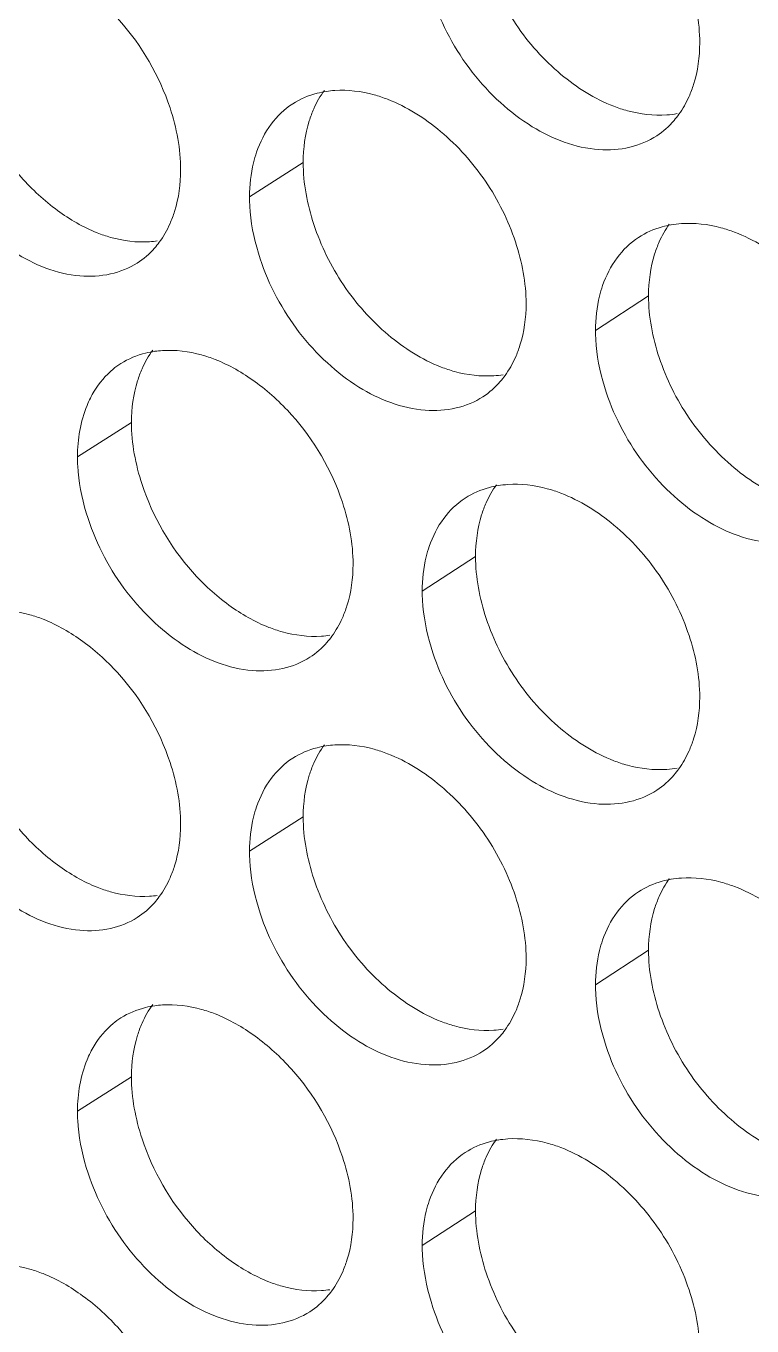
# Model space of a CAD drawing. Header units: millimetres. Extents: x 1177 to 4147, y 93 to 2194.
# Drawn here: x 2631.35 to 2640.08, y 970.17 to 985.82 of the extents above; entities that cross this region are included whole.
import ezdxf

# ---------------------------------------------------------------- set-up
doc = ezdxf.new("R2010")
doc.units = ezdxf.units.MM
doc.header["$LTSCALE"] = 0.1
doc.layers.get('0').update_dxf_attribs({"lineweight": 13})
doc.layers.add('标注', color=251, linetype='Continuous', lineweight=9)

# ---------------------------------------------------------------- blocks, each defined once
blk = doc.blocks.new('02')
at = {"layer": '标注'}
for p, q in [((4532.96, 997.232), (4532.038, 996.64)), ((4538.893, 994.941), (4537.982, 994.345)), ((4530.01, 992.763), (4529.082, 992.173)), ((4530.01, 992.763), (4529.082, 992.173)), ((4535.921, 990.458), (4535.004, 989.864)), ((4535.921, 990.458), (4535.004, 989.864)), ((4532.96, 985.982), (4532.038, 985.39)), ((4538.893, 983.691), (4537.982, 983.095)), ((4530.01, 981.513), (4529.082, 980.923)), ((4535.921, 979.208), (4535.004, 978.614))]:
    blk.add_line(p, q, dxfattribs=at)
for centre, radius, start, end in [((4533.615, 996.753), 1.719, 93.732, 98.663), ((4539.089, 999.766), 1.722, 273.9384, 279.9366), ((4539.577, 994.449), 1.735, 93.9617, 99.8775), ((4530.215, 997.561), 1.697, 273.5926, 278.0992), ((4530.65, 992.29), 1.711, 93.6161, 98.0527), ((4530.65, 992.29), 1.711, 93.6161, 98.0527), ((4536.12, 995.274), 1.714, 273.8238, 279.3262), ((4536.59, 989.972), 1.727, 93.8472, 99.2713), ((4536.59, 989.972), 1.727, 93.8472, 99.2713), ((4533.162, 990.789), 1.705, 273.7086, 278.7138), ((4533.162, 990.789), 1.705, 273.7086, 278.7138), ((4533.615, 985.503), 1.719, 93.732, 98.663), ((4539.089, 988.516), 1.722, 273.9384, 279.9366), ((4539.089, 988.516), 1.722, 273.9384, 279.9366), ((4539.577, 983.199), 1.735, 93.9617, 99.8775), ((4530.215, 986.311), 1.697, 273.5926, 278.0992), ((4530.65, 981.04), 1.711, 93.6161, 98.0527), ((4536.12, 984.024), 1.714, 273.8238, 279.3262), ((4536.59, 978.722), 1.727, 93.8472, 99.2713), ((4533.162, 979.539), 1.705, 273.7086, 278.7138)]:
    blk.add_arc(centre, radius, start, end, dxfattribs=at)
for points, knots in [([(4539.773, 999.287), (4539.773, 999.647), (4539.628, 1000.395), (4539.118, 1001.419), (4538.355, 1002.266), (4537.717, 1002.67), (4537.385, 1002.797)], [0, 0, 0, 0, 0.242103, 0.502254, 0.761298, 1, 1, 1, 1]), ([(4535.921, 1001.708), (4535.921, 1001.348), (4536.065, 1000.6), (4536.572, 999.575), (4537.331, 998.727), (4537.967, 998.323), (4538.298, 998.196)], [0, 0, 0, 0, 0.242407, 0.502714, 0.761597, 1, 1, 1, 1]), ([(4530.855, 997.103), (4530.855, 997.463), (4530.675, 998.402), (4530.044, 999.491), (4529.212, 1000.255), (4528.736, 1000.533), (4528.493, 1000.629)], [0, 0, 0, 0, 0.242804, 0.633144, 0.823843, 1, 1, 1, 1]), ([(4535.188, 1000.05), (4535.338, 999.596), (4535.684, 998.948), (4536.329, 998.252), (4537.019, 997.72), (4537.809, 997.413), (4538.567, 997.463), (4538.895, 997.599), (4539.035, 997.691)], [0, 0, 0, 0, 0.282242, 0.422968, 0.557759, 0.795664, 0.900828, 1, 1, 1, 1]), ([(4527.071, 999.55), (4527.071, 999.19), (4527.249, 998.252), (4527.876, 997.16), (4528.704, 996.395), (4529.179, 996.117), (4529.422, 996.021)], [0, 0, 0, 0, 0.243106, 0.633556, 0.824063, 1, 1, 1, 1]), ([(4539.589, 998.364), (4539.619, 998.432), (4539.73, 998.728), (4539.773, 999.047), (4539.773, 999.287)], [0, 0, 0, 0, 0.23723, 1, 1, 1, 1]), ([(4533.356, 998.452), (4533.304, 998.444), (4533.102, 998.404), (4532.909, 998.322), (4532.78, 998.24)], [0, 0, 0, 0, 0.256287, 1, 1, 1, 1]), ([(4534.41, 998.317), (4534.334, 998.347), (4534.042, 998.444), (4533.729, 998.483), (4533.503, 998.468)], [0, 0, 0, 0, 0.264829, 1, 1, 1, 1]), ([(4536.79, 994.802), (4536.79, 995.162), (4536.645, 995.91), (4536.137, 996.935), (4535.377, 997.783), (4534.741, 998.189), (4534.41, 998.317)], [0, 0, 0, 0, 0.242263, 0.502569, 0.761592, 1, 1, 1, 1]), ([(4532.78, 998.24), (4532.637, 998.148), (4532.377, 997.897), (4532.218, 997.577), (4532.159, 997.405)], [0, 0, 0, 0, 0.484049, 1, 1, 1, 1]), ([(4533.143, 998.155), (4533.113, 998.087), (4533.003, 997.791), (4532.96, 997.472), (4532.96, 997.232)], [0, 0, 0, 0, 0.236846, 1, 1, 1, 1]), ([(4538.298, 998.196), (4538.374, 998.167), (4538.667, 998.07), (4538.981, 998.033), (4539.207, 998.048)], [0, 0, 0, 0, 0.264454, 1, 1, 1, 1]), ([(4539.035, 997.691), (4539.145, 997.763), (4539.279, 997.883), (4539.388, 998.022), (4539.415, 998.059)], [0, 0, 0, 0, 0.745335, 1, 1, 1, 1]), ([(4526.319, 997.897), (4526.467, 997.445), (4526.807, 996.798), (4527.441, 996.099), (4528.118, 995.562), (4528.895, 995.246), (4529.645, 995.284), (4529.97, 995.413), (4530.11, 995.502)], [0, 0, 0, 0, 0.283418, 0.424493, 0.559431, 0.79692, 0.901513, 1, 1, 1, 1]), ([(4532.159, 997.405), (4532.139, 997.347), (4532.066, 997.098), (4532.038, 996.837), (4532.038, 996.64)], [0, 0, 0, 0, 0.239111, 1, 1, 1, 1]), ([(4532.96, 997.232), (4532.96, 996.872), (4533.104, 996.124), (4533.608, 995.098), (4534.364, 994.248), (4534.999, 993.842), (4535.328, 993.714)], [0, 0, 0, 0, 0.242567, 0.503029, 0.761892, 1, 1, 1, 1]), ([(4530.672, 996.181), (4530.702, 996.249), (4530.812, 996.544), (4530.855, 996.863), (4530.855, 997.103)], [0, 0, 0, 0, 0.236789, 1, 1, 1, 1]), ([(4532.038, 996.64), (4532.038, 996.554), (4532.055, 996.193), (4532.135, 995.836), (4532.221, 995.576)], [0, 0, 0, 0, 0.239506, 1, 1, 1, 1]), ([(4539.279, 996.159), (4539.229, 996.15), (4539.032, 996.106), (4538.844, 996.024), (4538.719, 995.942)], [0, 0, 0, 0, 0.255872, 1, 1, 1, 1]), ([(4540.371, 996.033), (4540.295, 996.062), (4540, 996.158), (4539.684, 996.196), (4539.457, 996.18)], [0, 0, 0, 0, 0.264534, 1, 1, 1, 1]), ([(4542.768, 992.53), (4542.768, 992.89), (4542.622, 993.637), (4542.109, 994.66), (4541.344, 995.505), (4540.704, 995.907), (4540.371, 996.033)], [0, 0, 0, 0, 0.241944, 0.50194, 0.761004, 1, 1, 1, 1]), ([(4529.422, 996.021), (4529.497, 995.992), (4529.786, 995.893), (4530.097, 995.853), (4530.321, 995.868)], [0, 0, 0, 0, 0.264899, 1, 1, 1, 1]), ([(4530.11, 995.502), (4530.219, 995.571), (4530.353, 995.688), (4530.461, 995.824), (4530.488, 995.86)], [0, 0, 0, 0, 0.745196, 1, 1, 1, 1]), ([(4538.719, 995.942), (4538.578, 995.849), (4538.322, 995.6), (4538.163, 995.283), (4538.104, 995.113)], [0, 0, 0, 0, 0.48481, 1, 1, 1, 1]), ([(4539.077, 995.865), (4539.047, 995.797), (4538.936, 995.501), (4538.893, 995.182), (4538.893, 994.941)], [0, 0, 0, 0, 0.237139, 1, 1, 1, 1]), ([(4532.221, 995.576), (4532.37, 995.122), (4532.714, 994.474), (4533.356, 993.777), (4534.041, 993.243), (4534.827, 992.934), (4535.582, 992.98), (4535.909, 993.113), (4536.049, 993.204)], [0, 0, 0, 0, 0.282632, 0.423473, 0.558313, 0.796079, 0.901055, 1, 1, 1, 1]), ([(4538.104, 995.113), (4538.084, 995.054), (4538.01, 994.805), (4537.982, 994.543), (4537.982, 994.345)], [0, 0, 0, 0, 0.239305, 1, 1, 1, 1]), ([(4538.893, 994.941), (4538.893, 994.581), (4539.037, 993.834), (4539.546, 992.809), (4540.308, 991.963), (4540.946, 991.561), (4541.278, 991.435)], [0, 0, 0, 0, 0.242248, 0.5024, 0.761305, 1, 1, 1, 1]), ([(4536.606, 993.879), (4536.636, 993.947), (4536.747, 994.243), (4536.79, 994.562), (4536.79, 994.802)], [0, 0, 0, 0, 0.237083, 1, 1, 1, 1]), ([(4537.982, 994.345), (4537.982, 994.259), (4537.999, 993.898), (4538.079, 993.542), (4538.166, 993.282)], [0, 0, 0, 0, 0.239586, 1, 1, 1, 1]), ([(4530.41, 993.984), (4530.357, 993.977), (4530.153, 993.938), (4529.957, 993.857), (4529.827, 993.774)], [0, 0, 0, 0, 0.256503, 1, 1, 1, 1]), ([(4530.41, 993.984), (4530.357, 993.977), (4530.153, 993.938), (4529.957, 993.857), (4529.827, 993.774)], [0, 0, 0, 0, 0.256503, 1, 1, 1, 1]), ([(4531.446, 993.844), (4531.37, 993.874), (4531.079, 993.972), (4530.767, 994.012), (4530.542, 993.998)], [0, 0, 0, 0, 0.264979, 1, 1, 1, 1]), ([(4531.446, 993.844), (4531.37, 993.874), (4531.079, 993.972), (4530.767, 994.012), (4530.542, 993.998)], [0, 0, 0, 0, 0.264979, 1, 1, 1, 1]), ([(4533.817, 990.324), (4533.817, 990.684), (4533.637, 991.623), (4533.002, 992.711), (4532.168, 993.473), (4531.69, 993.749), (4531.446, 993.844)], [0, 0, 0, 0, 0.242644, 0.632801, 0.82359, 1, 1, 1, 1]), ([(4533.817, 990.324), (4533.817, 990.684), (4533.637, 991.623), (4533.002, 992.711), (4532.168, 993.473), (4531.69, 993.749), (4531.446, 993.844)], [0, 0, 0, 0, 0.242644, 0.632801, 0.82359, 1, 1, 1, 1]), ([(4529.827, 993.774), (4529.781, 993.745), (4529.602, 993.615), (4529.457, 993.441), (4529.37, 993.298)], [0, 0, 0, 0, 0.246085, 1, 1, 1, 1]), ([(4529.827, 993.774), (4529.781, 993.745), (4529.602, 993.615), (4529.457, 993.441), (4529.37, 993.298)], [0, 0, 0, 0, 0.246085, 1, 1, 1, 1]), ([(4530.192, 993.685), (4530.162, 993.617), (4530.052, 993.322), (4530.01, 993.003), (4530.01, 992.763)], [0, 0, 0, 0, 0.236699, 1, 1, 1, 1]), ([(4530.192, 993.685), (4530.162, 993.617), (4530.052, 993.322), (4530.01, 993.003), (4530.01, 992.763)], [0, 0, 0, 0, 0.236699, 1, 1, 1, 1]), ([(4535.328, 993.714), (4535.404, 993.685), (4535.696, 993.588), (4536.009, 993.549), (4536.234, 993.564)], [0, 0, 0, 0, 0.264601, 1, 1, 1, 1]), ([(4536.049, 993.204), (4536.159, 993.276), (4536.293, 993.394), (4536.402, 993.532), (4536.428, 993.569)], [0, 0, 0, 0, 0.74529, 1, 1, 1, 1]), ([(4529.37, 993.298), (4529.323, 993.221), (4529.148, 992.871), (4529.082, 992.472), (4529.082, 992.173)], [0, 0, 0, 0, 0.23391, 1, 1, 1, 1]), ([(4529.37, 993.298), (4529.323, 993.221), (4529.148, 992.871), (4529.082, 992.472), (4529.082, 992.173)], [0, 0, 0, 0, 0.23391, 1, 1, 1, 1]), ([(4538.166, 993.282), (4538.317, 992.827), (4538.665, 992.179), (4539.314, 991.484), (4540.007, 990.953), (4540.802, 990.65), (4541.563, 990.704), (4541.891, 990.842), (4542.032, 990.935)], [0, 0, 0, 0, 0.281854, 0.422466, 0.557209, 0.795252, 0.900604, 1, 1, 1, 1]), ([(4530.01, 992.763), (4530.01, 992.402), (4530.189, 991.464), (4530.818, 990.374), (4531.649, 989.611), (4532.126, 989.334), (4532.37, 989.239)], [0, 0, 0, 0, 0.242946, 0.633213, 0.82381, 1, 1, 1, 1]), ([(4530.01, 992.763), (4530.01, 992.402), (4530.189, 991.464), (4530.818, 990.374), (4531.649, 989.611), (4532.126, 989.334), (4532.37, 989.239)], [0, 0, 0, 0, 0.242946, 0.633213, 0.82381, 1, 1, 1, 1]), ([(4529.082, 992.173), (4529.082, 992.087), (4529.1, 991.726), (4529.179, 991.369), (4529.265, 991.108)], [0, 0, 0, 0, 0.239466, 1, 1, 1, 1]), ([(4529.082, 992.173), (4529.082, 992.087), (4529.1, 991.726), (4529.179, 991.369), (4529.265, 991.108)], [0, 0, 0, 0, 0.239466, 1, 1, 1, 1]), ([(4536.312, 991.677), (4536.261, 991.669), (4536.062, 991.626), (4535.871, 991.544), (4535.744, 991.462)], [0, 0, 0, 0, 0.256076, 1, 1, 1, 1]), ([(4536.312, 991.677), (4536.261, 991.669), (4536.062, 991.626), (4535.871, 991.544), (4535.744, 991.462)], [0, 0, 0, 0, 0.256076, 1, 1, 1, 1]), ([(4537.385, 991.547), (4537.309, 991.576), (4537.016, 991.673), (4536.701, 991.711), (4536.474, 991.696)], [0, 0, 0, 0, 0.264681, 1, 1, 1, 1]), ([(4537.385, 991.547), (4537.309, 991.576), (4537.016, 991.673), (4536.701, 991.711), (4536.474, 991.696)], [0, 0, 0, 0, 0.264681, 1, 1, 1, 1]), ([(4535.744, 991.462), (4535.602, 991.37), (4535.344, 991.12), (4535.185, 990.801), (4535.126, 990.631)], [0, 0, 0, 0, 0.484433, 1, 1, 1, 1]), ([(4535.744, 991.462), (4535.602, 991.37), (4535.344, 991.12), (4535.185, 990.801), (4535.126, 990.631)], [0, 0, 0, 0, 0.484433, 1, 1, 1, 1]), ([(4536.105, 991.382), (4536.074, 991.313), (4535.964, 991.018), (4535.921, 990.699), (4535.921, 990.458)], [0, 0, 0, 0, 0.236993, 1, 1, 1, 1]), ([(4536.105, 991.382), (4536.074, 991.313), (4535.964, 991.018), (4535.921, 990.699), (4535.921, 990.458)], [0, 0, 0, 0, 0.236993, 1, 1, 1, 1]), ([(4539.773, 988.037), (4539.773, 988.397), (4539.628, 989.145), (4539.118, 990.169), (4538.355, 991.016), (4537.717, 991.42), (4537.385, 991.547)], [0, 0, 0, 0, 0.242103, 0.502254, 0.761298, 1, 1, 1, 1]), ([(4539.773, 988.037), (4539.773, 988.397), (4539.628, 989.145), (4539.118, 990.169), (4538.355, 991.016), (4537.717, 991.42), (4537.385, 991.547)], [0, 0, 0, 0, 0.242103, 0.502254, 0.761298, 1, 1, 1, 1]), ([(4529.265, 991.108), (4529.413, 990.655), (4529.755, 990.008), (4530.393, 989.309), (4531.074, 988.774), (4531.856, 988.461), (4532.608, 988.503), (4532.934, 988.634), (4533.074, 988.724)], [0, 0, 0, 0, 0.283024, 0.423982, 0.55887, 0.796498, 0.901283, 1, 1, 1, 1]), ([(4529.265, 991.108), (4529.413, 990.655), (4529.755, 990.008), (4530.393, 989.309), (4531.074, 988.774), (4531.856, 988.461), (4532.608, 988.503), (4532.934, 988.634), (4533.074, 988.724)], [0, 0, 0, 0, 0.283024, 0.423982, 0.55887, 0.796498, 0.901283, 1, 1, 1, 1]), ([(4535.126, 990.631), (4535.106, 990.572), (4535.033, 990.323), (4535.004, 990.062), (4535.004, 989.864)], [0, 0, 0, 0, 0.239208, 1, 1, 1, 1]), ([(4535.126, 990.631), (4535.106, 990.572), (4535.033, 990.323), (4535.004, 990.062), (4535.004, 989.864)], [0, 0, 0, 0, 0.239208, 1, 1, 1, 1]), ([(4535.921, 990.458), (4535.921, 990.098), (4536.065, 989.35), (4536.572, 988.325), (4537.331, 987.477), (4537.967, 987.073), (4538.298, 986.946)], [0, 0, 0, 0, 0.242407, 0.502714, 0.761597, 1, 1, 1, 1]), ([(4535.921, 990.458), (4535.921, 990.098), (4536.065, 989.35), (4536.572, 988.325), (4537.331, 987.477), (4537.967, 987.073), (4538.298, 986.946)], [0, 0, 0, 0, 0.242407, 0.502714, 0.761597, 1, 1, 1, 1]), ([(4533.633, 989.401), (4533.664, 989.47), (4533.774, 989.765), (4533.817, 990.084), (4533.817, 990.324)], [0, 0, 0, 0, 0.236936, 1, 1, 1, 1]), ([(4533.633, 989.401), (4533.664, 989.47), (4533.774, 989.765), (4533.817, 990.084), (4533.817, 990.324)], [0, 0, 0, 0, 0.236936, 1, 1, 1, 1]), ([(4535.004, 989.864), (4535.004, 989.778), (4535.022, 989.417), (4535.102, 989.061), (4535.188, 988.8)], [0, 0, 0, 0, 0.239546, 1, 1, 1, 1]), ([(4535.004, 989.864), (4535.004, 989.778), (4535.022, 989.417), (4535.102, 989.061), (4535.188, 988.8)], [0, 0, 0, 0, 0.239546, 1, 1, 1, 1]), ([(4528.493, 989.379), (4528.417, 989.409), (4528.127, 989.507), (4527.816, 989.548), (4527.592, 989.534)], [0, 0, 0, 0, 0.265131, 1, 1, 1, 1]), ([(4530.855, 985.853), (4530.855, 986.213), (4530.675, 987.152), (4530.044, 988.241), (4529.212, 989.005), (4528.736, 989.283), (4528.493, 989.379)], [0, 0, 0, 0, 0.242804, 0.633144, 0.823843, 1, 1, 1, 1]), ([(4532.37, 989.239), (4532.445, 989.21), (4532.736, 989.112), (4533.048, 989.073), (4533.272, 989.088)], [0, 0, 0, 0, 0.264749, 1, 1, 1, 1]), ([(4532.37, 989.239), (4532.445, 989.21), (4532.736, 989.112), (4533.048, 989.073), (4533.272, 989.088)], [0, 0, 0, 0, 0.264749, 1, 1, 1, 1]), ([(4533.074, 988.724), (4533.184, 988.795), (4533.317, 988.913), (4533.426, 989.05), (4533.452, 989.086)], [0, 0, 0, 0, 0.745243, 1, 1, 1, 1]), ([(4533.074, 988.724), (4533.184, 988.795), (4533.317, 988.913), (4533.426, 989.05), (4533.452, 989.086)], [0, 0, 0, 0, 0.745243, 1, 1, 1, 1]), ([(4535.188, 988.8), (4535.338, 988.346), (4535.684, 987.698), (4536.329, 987.002), (4537.019, 986.47), (4537.809, 986.163), (4538.567, 986.213), (4538.895, 986.349), (4539.035, 986.441)], [0, 0, 0, 0, 0.282242, 0.422968, 0.557759, 0.795664, 0.900828, 1, 1, 1, 1]), ([(4535.188, 988.8), (4535.338, 988.346), (4535.684, 987.698), (4536.329, 987.002), (4537.019, 986.47), (4537.809, 986.163), (4538.567, 986.213), (4538.895, 986.349), (4539.035, 986.441)], [0, 0, 0, 0, 0.282242, 0.422968, 0.557759, 0.795664, 0.900828, 1, 1, 1, 1]), ([(4527.071, 988.3), (4527.071, 987.94), (4527.249, 987.002), (4527.876, 985.91), (4528.704, 985.145), (4529.179, 984.867), (4529.422, 984.771)], [0, 0, 0, 0, 0.243106, 0.633556, 0.824063, 1, 1, 1, 1]), ([(4539.589, 987.114), (4539.619, 987.182), (4539.73, 987.478), (4539.773, 987.797), (4539.773, 988.037)], [0, 0, 0, 0, 0.23723, 1, 1, 1, 1]), ([(4539.589, 987.114), (4539.619, 987.182), (4539.73, 987.478), (4539.773, 987.797), (4539.773, 988.037)], [0, 0, 0, 0, 0.23723, 1, 1, 1, 1]), ([(4533.356, 987.202), (4533.304, 987.194), (4533.102, 987.154), (4532.909, 987.072), (4532.78, 986.99)], [0, 0, 0, 0, 0.256287, 1, 1, 1, 1]), ([(4534.41, 987.067), (4534.334, 987.097), (4534.042, 987.194), (4533.729, 987.233), (4533.503, 987.218)], [0, 0, 0, 0, 0.264829, 1, 1, 1, 1]), ([(4532.78, 986.99), (4532.637, 986.898), (4532.377, 986.647), (4532.218, 986.327), (4532.159, 986.155)], [0, 0, 0, 0, 0.484049, 1, 1, 1, 1]), ([(4533.143, 986.905), (4533.113, 986.837), (4533.003, 986.541), (4532.96, 986.222), (4532.96, 985.982)], [0, 0, 0, 0, 0.236846, 1, 1, 1, 1]), ([(4536.79, 983.552), (4536.79, 983.912), (4536.645, 984.66), (4536.137, 985.685), (4535.377, 986.533), (4534.741, 986.939), (4534.41, 987.067)], [0, 0, 0, 0, 0.242263, 0.502569, 0.761592, 1, 1, 1, 1]), ([(4538.298, 986.946), (4538.374, 986.917), (4538.667, 986.82), (4538.981, 986.783), (4539.207, 986.798)], [0, 0, 0, 0, 0.264454, 1, 1, 1, 1]), ([(4538.298, 986.946), (4538.374, 986.917), (4538.667, 986.82), (4538.981, 986.783), (4539.207, 986.798)], [0, 0, 0, 0, 0.264454, 1, 1, 1, 1]), ([(4526.319, 986.647), (4526.467, 986.195), (4526.807, 985.548), (4527.441, 984.849), (4528.118, 984.312), (4528.895, 983.996), (4529.645, 984.034), (4529.97, 984.163), (4530.11, 984.252)], [0, 0, 0, 0, 0.283418, 0.424493, 0.559431, 0.79692, 0.901513, 1, 1, 1, 1]), ([(4539.035, 986.441), (4539.145, 986.513), (4539.279, 986.633), (4539.388, 986.772), (4539.415, 986.809)], [0, 0, 0, 0, 0.745335, 1, 1, 1, 1]), ([(4539.035, 986.441), (4539.145, 986.513), (4539.279, 986.633), (4539.388, 986.772), (4539.415, 986.809)], [0, 0, 0, 0, 0.745335, 1, 1, 1, 1]), ([(4532.159, 986.155), (4532.139, 986.097), (4532.066, 985.848), (4532.038, 985.587), (4532.038, 985.39)], [0, 0, 0, 0, 0.239111, 1, 1, 1, 1]), ([(4532.96, 985.982), (4532.96, 985.622), (4533.104, 984.874), (4533.608, 983.848), (4534.364, 982.998), (4534.999, 982.592), (4535.328, 982.464)], [0, 0, 0, 0, 0.242567, 0.503029, 0.761892, 1, 1, 1, 1]), ([(4530.672, 984.931), (4530.702, 984.999), (4530.812, 985.294), (4530.855, 985.613), (4530.855, 985.853)], [0, 0, 0, 0, 0.236789, 1, 1, 1, 1]), ([(4532.038, 985.39), (4532.038, 985.304), (4532.055, 984.943), (4532.135, 984.586), (4532.221, 984.326)], [0, 0, 0, 0, 0.239506, 1, 1, 1, 1]), ([(4539.279, 984.909), (4539.229, 984.9), (4539.032, 984.856), (4538.844, 984.774), (4538.719, 984.692)], [0, 0, 0, 0, 0.255872, 1, 1, 1, 1]), ([(4540.371, 984.783), (4540.295, 984.812), (4540, 984.908), (4539.684, 984.946), (4539.457, 984.93)], [0, 0, 0, 0, 0.264534, 1, 1, 1, 1]), ([(4529.422, 984.771), (4529.497, 984.742), (4529.786, 984.643), (4530.097, 984.603), (4530.321, 984.618)], [0, 0, 0, 0, 0.264899, 1, 1, 1, 1]), ([(4538.719, 984.692), (4538.578, 984.599), (4538.322, 984.35), (4538.163, 984.033), (4538.104, 983.863)], [0, 0, 0, 0, 0.48481, 1, 1, 1, 1]), ([(4542.768, 981.28), (4542.768, 981.64), (4542.622, 982.387), (4542.109, 983.41), (4541.344, 984.255), (4540.704, 984.657), (4540.371, 984.783)], [0, 0, 0, 0, 0.241944, 0.50194, 0.761004, 1, 1, 1, 1]), ([(4530.11, 984.252), (4530.219, 984.321), (4530.353, 984.438), (4530.461, 984.574), (4530.488, 984.61)], [0, 0, 0, 0, 0.745196, 1, 1, 1, 1]), ([(4539.077, 984.615), (4539.047, 984.547), (4538.936, 984.251), (4538.893, 983.932), (4538.893, 983.691)], [0, 0, 0, 0, 0.237139, 1, 1, 1, 1]), ([(4532.221, 984.326), (4532.37, 983.872), (4532.714, 983.224), (4533.356, 982.527), (4534.041, 981.993), (4534.827, 981.684), (4535.582, 981.73), (4535.909, 981.863), (4536.049, 981.954)], [0, 0, 0, 0, 0.282632, 0.423473, 0.558313, 0.796079, 0.901055, 1, 1, 1, 1]), ([(4538.104, 983.863), (4538.084, 983.804), (4538.01, 983.555), (4537.982, 983.293), (4537.982, 983.095)], [0, 0, 0, 0, 0.239305, 1, 1, 1, 1]), ([(4536.606, 982.629), (4536.636, 982.697), (4536.747, 982.993), (4536.79, 983.312), (4536.79, 983.552)], [0, 0, 0, 0, 0.237083, 1, 1, 1, 1]), ([(4538.893, 983.691), (4538.893, 983.331), (4539.037, 982.584), (4539.546, 981.559), (4540.308, 980.713), (4540.946, 980.311), (4541.278, 980.185)], [0, 0, 0, 0, 0.242248, 0.5024, 0.761305, 1, 1, 1, 1]), ([(4537.982, 983.095), (4537.982, 983.009), (4537.999, 982.648), (4538.079, 982.292), (4538.166, 982.032)], [0, 0, 0, 0, 0.239586, 1, 1, 1, 1]), ([(4530.41, 982.734), (4530.357, 982.727), (4530.153, 982.688), (4529.957, 982.607), (4529.827, 982.524)], [0, 0, 0, 0, 0.256503, 1, 1, 1, 1]), ([(4531.446, 982.594), (4531.37, 982.624), (4531.079, 982.722), (4530.767, 982.762), (4530.542, 982.748)], [0, 0, 0, 0, 0.264979, 1, 1, 1, 1]), ([(4529.827, 982.524), (4529.781, 982.495), (4529.602, 982.365), (4529.457, 982.191), (4529.37, 982.048)], [0, 0, 0, 0, 0.246085, 1, 1, 1, 1]), ([(4530.192, 982.435), (4530.162, 982.367), (4530.052, 982.072), (4530.01, 981.753), (4530.01, 981.513)], [0, 0, 0, 0, 0.236699, 1, 1, 1, 1]), ([(4533.817, 979.074), (4533.817, 979.434), (4533.637, 980.373), (4533.002, 981.461), (4532.168, 982.223), (4531.69, 982.499), (4531.446, 982.594)], [0, 0, 0, 0, 0.242644, 0.632801, 0.82359, 1, 1, 1, 1]), ([(4535.328, 982.464), (4535.404, 982.435), (4535.696, 982.338), (4536.009, 982.299), (4536.234, 982.314)], [0, 0, 0, 0, 0.264601, 1, 1, 1, 1]), ([(4536.049, 981.954), (4536.159, 982.026), (4536.293, 982.144), (4536.402, 982.282), (4536.428, 982.319)], [0, 0, 0, 0, 0.74529, 1, 1, 1, 1]), ([(4529.37, 982.048), (4529.323, 981.971), (4529.148, 981.621), (4529.082, 981.222), (4529.082, 980.923)], [0, 0, 0, 0, 0.23391, 1, 1, 1, 1]), ([(4538.166, 982.032), (4538.317, 981.577), (4538.665, 980.929), (4539.314, 980.234), (4540.007, 979.703), (4540.802, 979.4), (4541.563, 979.454), (4541.891, 979.592), (4542.032, 979.685)], [0, 0, 0, 0, 0.281854, 0.422466, 0.557209, 0.795252, 0.900604, 1, 1, 1, 1]), ([(4530.01, 981.513), (4530.01, 981.152), (4530.189, 980.214), (4530.818, 979.124), (4531.649, 978.361), (4532.126, 978.084), (4532.37, 977.989)], [0, 0, 0, 0, 0.242946, 0.633213, 0.82381, 1, 1, 1, 1]), ([(4529.082, 980.923), (4529.082, 980.837), (4529.1, 980.476), (4529.179, 980.119), (4529.265, 979.858)], [0, 0, 0, 0, 0.239466, 1, 1, 1, 1]), ([(4536.312, 980.427), (4536.261, 980.419), (4536.062, 980.376), (4535.871, 980.294), (4535.744, 980.212)], [0, 0, 0, 0, 0.256076, 1, 1, 1, 1]), ([(4537.385, 980.297), (4537.309, 980.326), (4537.016, 980.423), (4536.701, 980.461), (4536.474, 980.446)], [0, 0, 0, 0, 0.264681, 1, 1, 1, 1]), ([(4535.744, 980.212), (4535.602, 980.12), (4535.344, 979.87), (4535.185, 979.551), (4535.126, 979.381)], [0, 0, 0, 0, 0.484433, 1, 1, 1, 1]), ([(4539.773, 976.787), (4539.773, 977.147), (4539.628, 977.895), (4539.118, 978.919), (4538.355, 979.766), (4537.717, 980.17), (4537.385, 980.297)], [0, 0, 0, 0, 0.242103, 0.502254, 0.761298, 1, 1, 1, 1]), ([(4536.105, 980.132), (4536.074, 980.063), (4535.964, 979.768), (4535.921, 979.449), (4535.921, 979.208)], [0, 0, 0, 0, 0.236993, 1, 1, 1, 1]), ([(4529.265, 979.858), (4529.413, 979.405), (4529.755, 978.758), (4530.393, 978.059), (4531.074, 977.524), (4531.856, 977.211), (4532.608, 977.253), (4532.934, 977.384), (4533.074, 977.474)], [0, 0, 0, 0, 0.283024, 0.423982, 0.55887, 0.796498, 0.901283, 1, 1, 1, 1]), ([(4535.126, 979.381), (4535.106, 979.322), (4535.033, 979.073), (4535.004, 978.812), (4535.004, 978.614)], [0, 0, 0, 0, 0.239208, 1, 1, 1, 1]), ([(4533.633, 978.151), (4533.664, 978.22), (4533.774, 978.515), (4533.817, 978.834), (4533.817, 979.074)], [0, 0, 0, 0, 0.236936, 1, 1, 1, 1]), ([(4535.921, 979.208), (4535.921, 978.848), (4536.065, 978.1), (4536.572, 977.075), (4537.331, 976.227), (4537.967, 975.823), (4538.298, 975.696)], [0, 0, 0, 0, 0.242407, 0.502714, 0.761597, 1, 1, 1, 1]), ([(4535.004, 978.614), (4535.004, 978.528), (4535.022, 978.167), (4535.102, 977.811), (4535.188, 977.55)], [0, 0, 0, 0, 0.239546, 1, 1, 1, 1]), ([(4528.493, 978.129), (4528.417, 978.159), (4528.127, 978.257), (4527.816, 978.298), (4527.592, 978.284)], [0, 0, 0, 0, 0.265131, 1, 1, 1, 1]), ([(4530.855, 974.603), (4530.855, 974.963), (4530.675, 975.902), (4530.044, 976.991), (4529.212, 977.755), (4528.736, 978.033), (4528.493, 978.129)], [0, 0, 0, 0, 0.242804, 0.633144, 0.823843, 1, 1, 1, 1]), ([(4532.37, 977.989), (4532.445, 977.96), (4532.736, 977.862), (4533.048, 977.823), (4533.272, 977.838)], [0, 0, 0, 0, 0.264749, 1, 1, 1, 1]), ([(4533.074, 977.474), (4533.184, 977.545), (4533.317, 977.663), (4533.426, 977.8), (4533.452, 977.836)], [0, 0, 0, 0, 0.745243, 1, 1, 1, 1]), ([(4535.188, 977.55), (4535.338, 977.096), (4535.684, 976.448), (4536.329, 975.752), (4537.019, 975.22), (4537.809, 974.913), (4538.567, 974.963), (4538.895, 975.099), (4539.035, 975.191)], [0, 0, 0, 0, 0.282242, 0.422968, 0.557759, 0.795664, 0.900828, 1, 1, 1, 1])]:
    blk.add_open_spline(points, degree=3, knots=knots, dxfattribs=at)
for points in [[(4533.324, 998.47), (4533.252, 998.372), (4533.192, 998.266), (4533.143, 998.155)], [(4539.415, 998.059), (4539.483, 998.154), (4539.541, 998.257), (4539.589, 998.364)], [(4530.488, 995.86), (4530.561, 995.959), (4530.622, 996.068), (4530.672, 996.181)], [(4539.25, 996.17), (4539.182, 996.075), (4539.124, 995.972), (4539.077, 995.865)], [(4530.376, 994.006), (4530.303, 993.906), (4530.242, 993.798), (4530.192, 993.685)], [(4530.376, 994.006), (4530.303, 993.906), (4530.242, 993.798), (4530.192, 993.685)], [(4536.428, 993.569), (4536.498, 993.665), (4536.557, 993.77), (4536.606, 993.879)], [(4536.282, 991.692), (4536.212, 991.595), (4536.153, 991.49), (4536.105, 991.382)], [(4536.282, 991.692), (4536.212, 991.595), (4536.153, 991.49), (4536.105, 991.382)], [(4533.452, 989.086), (4533.524, 989.184), (4533.584, 989.29), (4533.633, 989.401)], [(4533.452, 989.086), (4533.524, 989.184), (4533.584, 989.29), (4533.633, 989.401)], [(4533.324, 987.22), (4533.252, 987.122), (4533.192, 987.016), (4533.143, 986.905)], [(4539.415, 986.809), (4539.483, 986.904), (4539.541, 987.007), (4539.589, 987.114)], [(4539.415, 986.809), (4539.483, 986.904), (4539.541, 987.007), (4539.589, 987.114)], [(4530.488, 984.61), (4530.561, 984.709), (4530.622, 984.818), (4530.672, 984.931)], [(4539.25, 984.92), (4539.182, 984.825), (4539.124, 984.722), (4539.077, 984.615)], [(4530.376, 982.756), (4530.303, 982.656), (4530.242, 982.548), (4530.192, 982.435)], [(4536.428, 982.319), (4536.498, 982.415), (4536.557, 982.52), (4536.606, 982.629)], [(4536.282, 980.442), (4536.212, 980.345), (4536.153, 980.24), (4536.105, 980.132)], [(4533.452, 977.836), (4533.524, 977.934), (4533.584, 978.04), (4533.633, 978.151)]]:
    blk.add_open_spline(points, degree=3, dxfattribs=at)

msp = doc.modelspace()

# ---------------------------------------------------------------- block references
at = {"xscale": 0.7, "yscale": 0.7, "zscale": 0.7}
msp.add_blockref('02', (-538.391, 286.112), dxfattribs=at)

doc.saveas('drawing.dxf')
